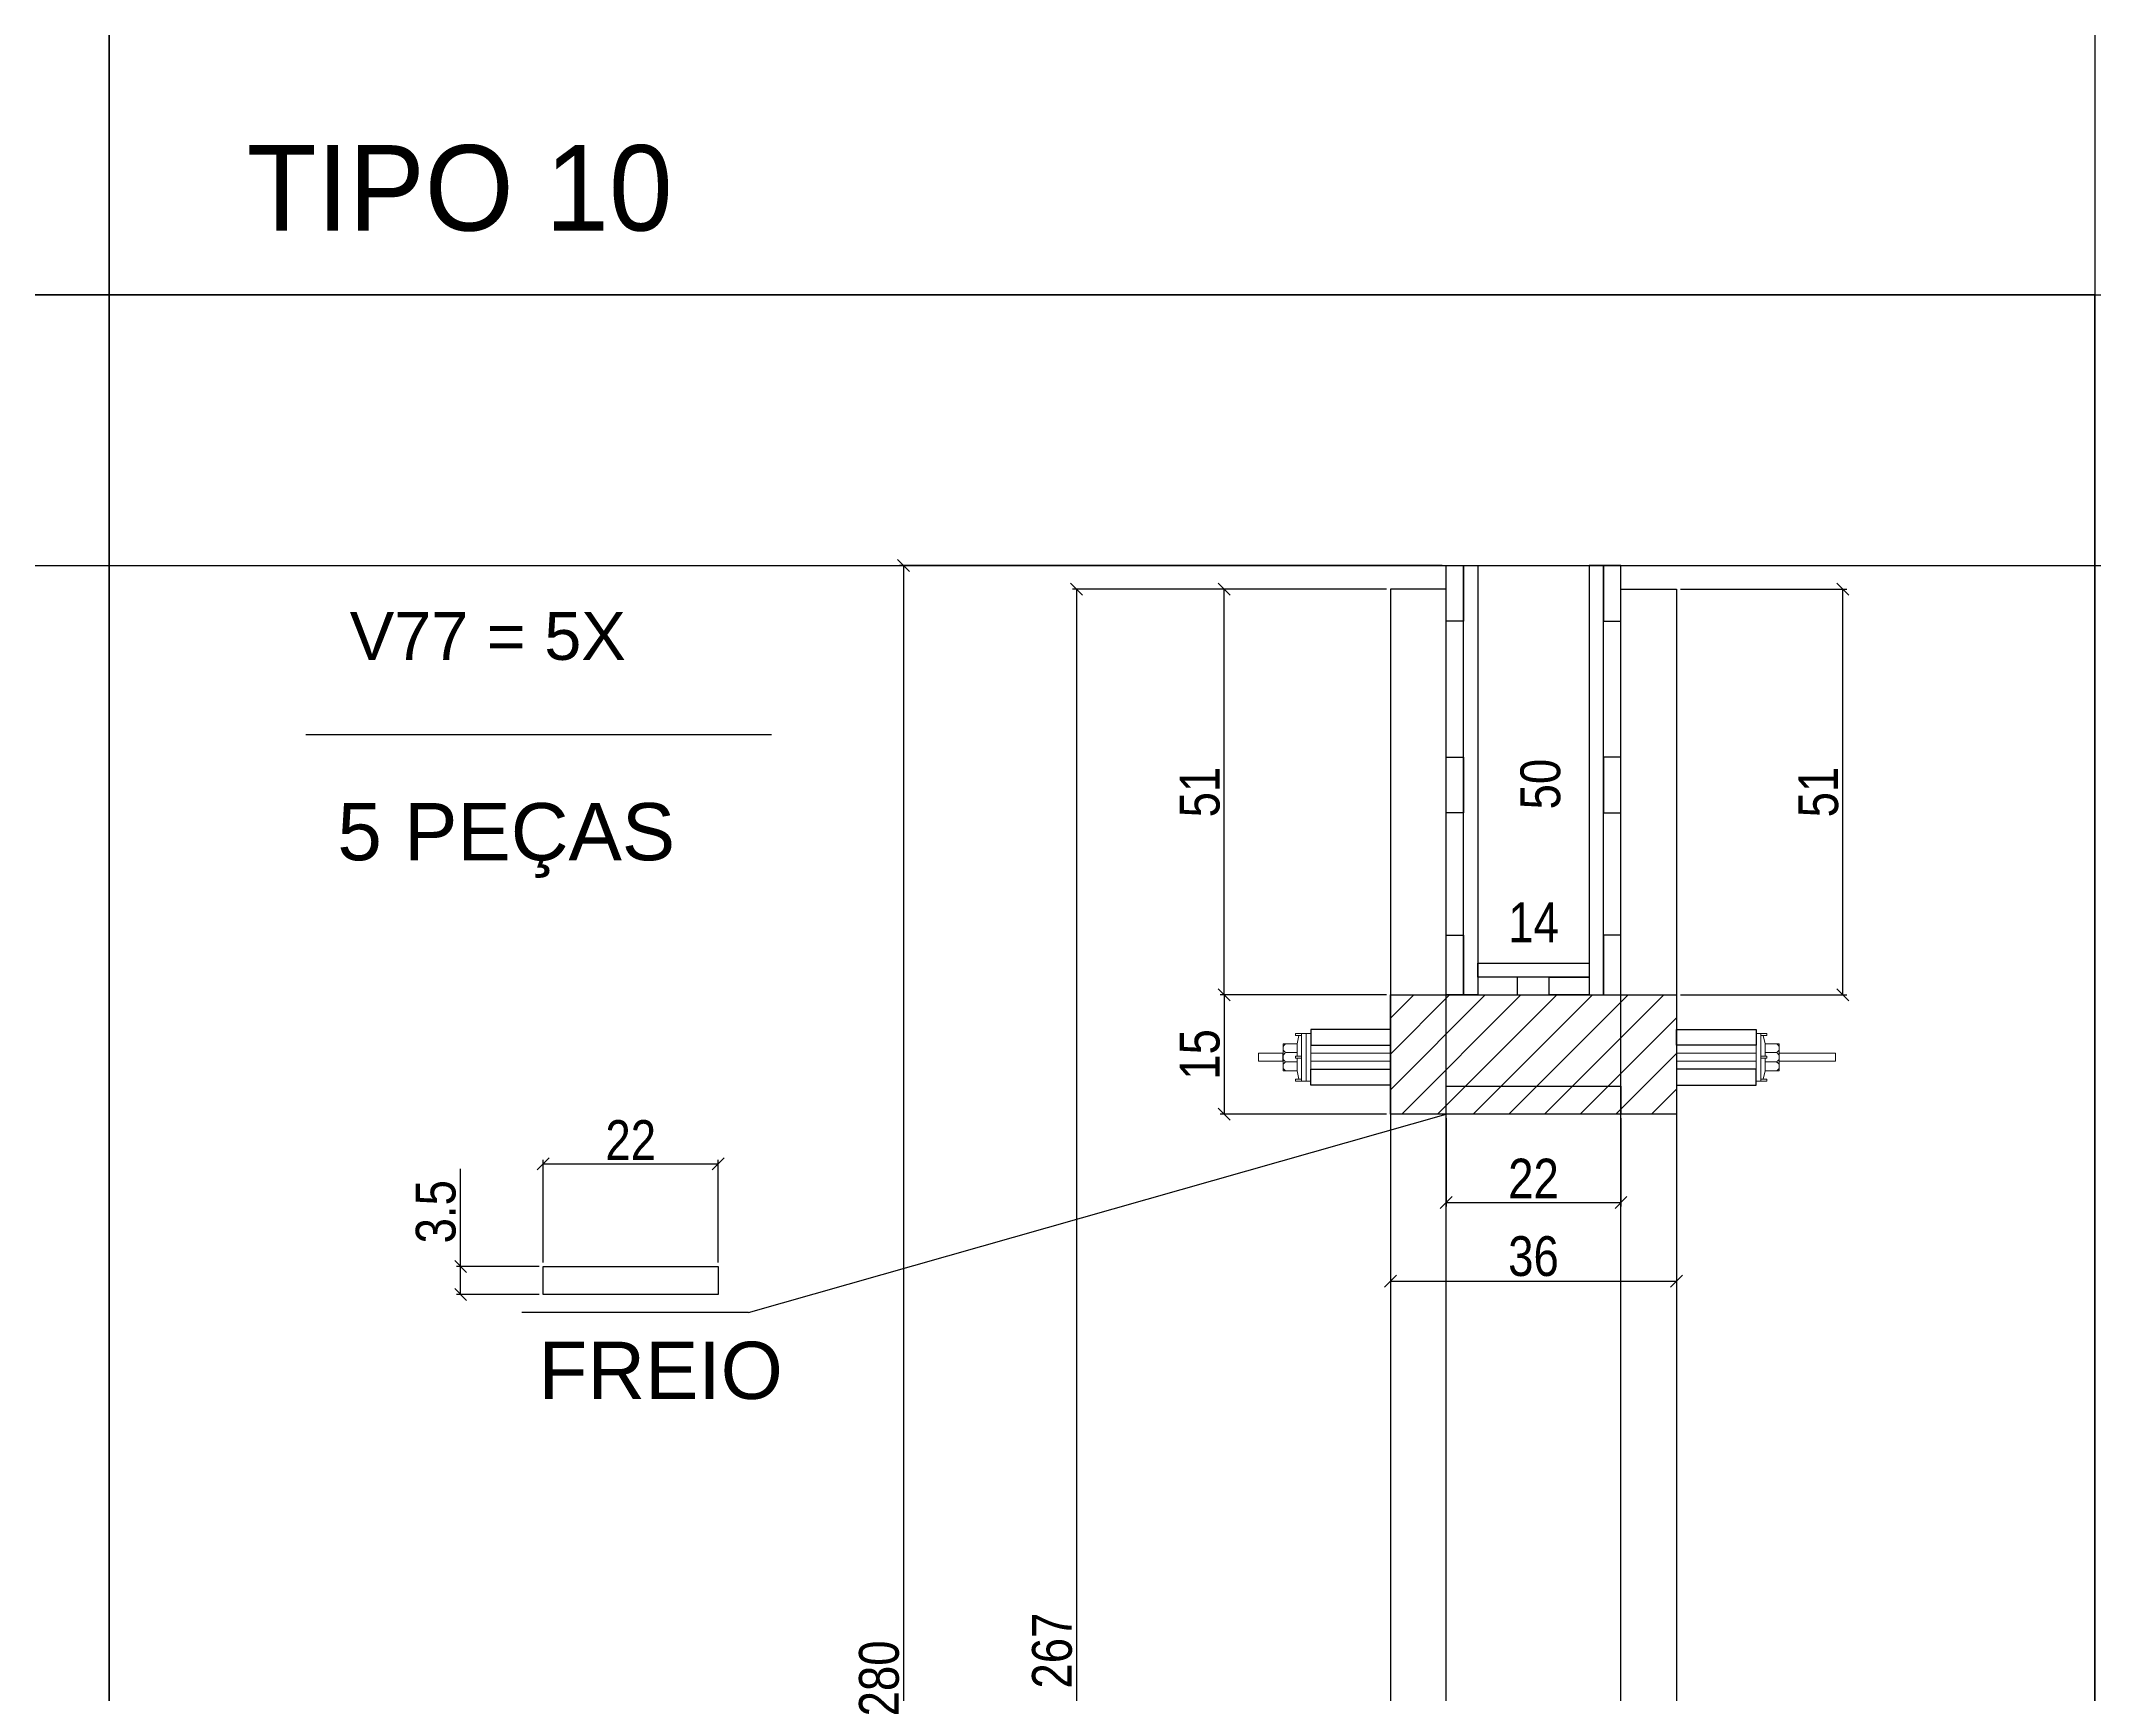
# Model space of a CAD drawing. Header units: millimetres. Extents: x 3247 to 10920, y 704 to 3817.
# Drawn here: x 5228 to 5744, y 1888 to 2304 of the extents above; entities that cross this region are included whole.
import ezdxf

# ---------------------------------------------------------------- set-up
doc = ezdxf.new("R2010")
doc.units = ezdxf.units.MM
for name, color, linetype in [('1', 1, 'Continuous'), ('COTA', 241, 'Continuous'), ('GARFOS OK', 3, 'Continuous'), ('Hachura', 253, 'Continuous'), ('Painéis', 200, 'Continuous'), ('SARR_3.5x7', 81, 'Continuous'), ('SARR_7x7', 40, 'Continuous'), ('TIRAS REESCORAMENTO', 252, 'Continuous'), ('VIGAS', 3, 'Continuous')]:
    doc.layers.add(name, color=color, linetype=linetype)
doc.layers.add('BARRA_ANCORAGEM', color=1, linetype='Continuous', lineweight=15)
doc.styles.add('COTA TECNICA 2X', font='techl___.ttf', dxfattribs={"height": 10})
doc.styles.add('R80-50', font='arial.ttf', dxfattribs={"height": 10})
doc.styles.add('ROMAS860', font='ROMAS860.SHX', dxfattribs={"height": 8.5})
doc.dimstyles.new('SECAO', dxfattribs={"dimscale": 0.333333, "dimtxt": 5, "dimasz": 9, "dimexe": 3, "dimexo": 3, "dimgap": 3, "dimtad": 1, "dimdec": 1, "dimlfac": 0.5, "dimzin": 12, "dimdsep": 46, "dimtxsty": 'COTA TECNICA 2X', "dimblk1": 'OBLIQUE', "dimblk2": 'OBLIQUE', "dimsah": 1, "dimcen": 0.9, "dimclrd": 4, "dimclre": 4, "dimclrt": 240, "dimadec": 1, "dimazin": 3, "dimtfac": 1, "dimtdec": 1, "dimtmove": 0, "dimatfit": 3, "dimfxl": 1, "dimtolj": 1, "dimtzin": 12, "dimarcsym": 0})

# ---------------------------------------------------------------- blocks, each defined once
blk = doc.blocks.new('_Oblique')
at = {"layer": '1', "color": 0, "lineweight": -2}
blk.add_line((-0.5, -0.5), (0.5, 0.5), dxfattribs=at)
blk = doc.blocks.new('*D295')
at = {"layer": 'COTA', "color": 4, "lineweight": -2, "transparency": 16777216}
for p, q in [((5566.01, 2166.46), (5487.05, 2166.46)), ((5488.05, 2166.46), (5488.05, 1632.37)), ((5566.01, 1632.37), (5487.05, 1632.37))]:
    blk.add_line(p, q, dxfattribs=at)
at = {"layer": 'Defpoints', "color": 0, "transparency": 16777216}
for p in [(5567.01, 2166.46), (5488.05, 1632.37), (5567.01, 1632.37)]:
    blk.add_point(p, dxfattribs=at)
at = {"layer": 'COTA', "color": 4, "lineweight": -2, "transparency": 16777216, "xscale": 3, "yscale": 3, "zscale": 3}
for p, rotation in [((5488.05, 2166.46), 90), ((5488.05, 1632.37), 270)]:
    blk.add_blockref('_Oblique', p, dxfattribs=dict(at, rotation=rotation))
at = {"layer": 'COTA', "color": 240, "transparency": 16777216, "insert": (5481.94, 1899.41), "char_height": 10, "attachment_point": 5, "rotation": 90, "style": 'COTA TECNICA 2X'}
blk.add_mtext('\\A1;267', dxfattribs=at)
blk = doc.blocks.new('*D301')
at = {"layer": 'COTA', "color": 4, "lineweight": -2, "transparency": 16777216}
for p, q in [((5566.01, 2166.46), (5524.21, 2166.46)), ((5525.21, 2064.41), (5525.21, 2166.46)), ((5566.01, 2064.41), (5524.21, 2064.41))]:
    blk.add_line(p, q, dxfattribs=at)
at = {"layer": 'Defpoints', "color": 0, "transparency": 16777216}
for p in [(5525.21, 2166.46), (5567.01, 2166.46), (5567.01, 2064.41)]:
    blk.add_point(p, dxfattribs=at)
at = {"layer": 'COTA', "color": 4, "lineweight": -2, "transparency": 16777216, "xscale": 3, "yscale": 3, "zscale": 3}
for p, rotation in [((5525.21, 2166.46), 90), ((5525.21, 2064.41), 270)]:
    blk.add_blockref('_Oblique', p, dxfattribs=dict(at, rotation=rotation))
at = {"layer": 'COTA', "color": 240, "transparency": 16777216, "insert": (5519.1, 2115.43), "char_height": 10, "attachment_point": 5, "rotation": 90, "style": 'COTA TECNICA 2X'}
blk.add_mtext('\\A1;51', dxfattribs=at)
blk = doc.blocks.new('*D302')
at = {"layer": 'COTA', "color": 4, "lineweight": -2, "transparency": 16777216}
for p, q in [((5580.01, 2172.46), (5443.54, 2172.46)), ((5444.54, 2172.46), (5444.54, 1612.37)), ((5566.01, 1612.37), (5443.54, 1612.37))]:
    blk.add_line(p, q, dxfattribs=at)
at = {"layer": 'Defpoints', "color": 0, "transparency": 16777216}
for p in [(5581.01, 2172.46), (5444.54, 1612.37), (5567.01, 1612.37)]:
    blk.add_point(p, dxfattribs=at)
at = {"layer": 'COTA', "color": 4, "lineweight": -2, "transparency": 16777216, "xscale": 3, "yscale": 3, "zscale": 3}
for p, rotation in [((5444.54, 2172.46), 90), ((5444.54, 1612.37), 270)]:
    blk.add_blockref('_Oblique', p, dxfattribs=dict(at, rotation=rotation))
at = {"layer": 'COTA', "color": 240, "transparency": 16777216, "insert": (5438.42, 1892.41), "char_height": 10, "attachment_point": 5, "rotation": 90, "style": 'COTA TECNICA 2X'}
blk.add_mtext('\\A1;280', dxfattribs=at)
blk = doc.blocks.new('*D304')
at = {"layer": 'Defpoints', "color": 0, "transparency": 16777216}
for p in [(5604.04, 2172.46), (5610.9, 2172.46), (5608.04, 2072.41)]:
    blk.add_point(p, dxfattribs=at)
at = {"layer": 'COTA', "color": 240, "transparency": 16777216, "insert": (5604.79, 2117.43), "char_height": 10, "attachment_point": 5, "rotation": 90, "style": 'COTA TECNICA 2X'}
blk.add_mtext('\\A1;50', dxfattribs=at)
blk = doc.blocks.new('*D305')
at = {"layer": 'Defpoints', "color": 0, "transparency": 16777216}
for p in [(5589.01, 2076.56), (5617.01, 2076.56), (5617.01, 2076.56)]:
    blk.add_point(p, dxfattribs=at)
at = {"layer": 'COTA', "color": 240, "transparency": 16777216, "insert": (5603.01, 2082.64), "char_height": 10, "attachment_point": 5, "style": 'COTA TECNICA 2X'}
blk.add_mtext('\\A1;14', dxfattribs=at)
blk = doc.blocks.new('A$C51C4441F')
at = {"layer": 'BARRA_ANCORAGEM'}
for p, q in [((-2.25, 3.4), (-1.79, 5.5)), ((-2.25, 3.4), (-5.81, 3.39)), ((-5.81, 3.39), (-5.81, -3.39)), ((-2.25, 1.2), (-5.02, 1.2)), ((-2.25, 3.4), (-2.25, 3.4)), ((-2.25, 3.4), (-2.25, 0.25)), ((-2.25, -3.4), (-5.81, -3.39)), ((-2.25, -1.2), (-5.02, -1.2)), ((-2.25, -0.25), (-2.25, -3.4)), ((-2.25, -3.4), (-1.79, -5.5))]:
    blk.add_line(p, q, dxfattribs=at)
for points in [[(-2.7, 6), (-1.2, 6), (-1.2, 5.5), (-2.7, 5.5)], [(-1.2, -6), (0, -6), (0, 6), (-1.2, 6)], [(-2.7, 0.25), (-1.2, 0.25), (-1.2, -0.25), (-2.7, -0.25)], [(-2.7, -6), (-1.2, -6), (-1.2, -5.5), (-2.7, -5.5)]]:
    blk.add_lwpolyline(points, close=True, dxfattribs=at)
for centre, radius, start, end in [((-4.66, 2.3), 1.15, 107.7845, 252.2718), ((-4.52, 0), 1.3, 112.648, 247.4083), ((-4.66, -2.3), 1.15, 107.7845, 252.2718)]:
    blk.add_arc(centre, radius, start, end, dxfattribs=at)
blk = doc.blocks.new('*D308')
at = {"layer": 'COTA', "color": 4, "lineweight": -2, "transparency": 16777216}
for p, q in [((5333.14, 1996.02), (5333.14, 2020.63)), ((5352.92, 1996.02), (5332.14, 1996.02)), ((5333.14, 1989.02), (5333.14, 1996.02)), ((5352.92, 1989.02), (5332.14, 1989.02))]:
    blk.add_line(p, q, dxfattribs=at)
at = {"layer": 'Defpoints', "color": 0, "transparency": 16777216}
for p in [(5333.14, 1996.02), (5353.92, 1996.02), (5353.92, 1989.02)]:
    blk.add_point(p, dxfattribs=at)
at = {"layer": 'COTA', "color": 4, "lineweight": -2, "transparency": 16777216, "xscale": 3, "yscale": 3, "zscale": 3}
for p, rotation in [((5333.14, 1996.02), 90), ((5333.14, 1989.02), 270)]:
    blk.add_blockref('_Oblique', p, dxfattribs=dict(at, rotation=rotation))
at = {"layer": 'COTA', "color": 240, "transparency": 16777216, "insert": (5326.92, 2009.83), "char_height": 10, "attachment_point": 5, "rotation": 90, "style": 'COTA TECNICA 2X'}
blk.add_mtext('\\A1;3.5', dxfattribs=at)
blk = doc.blocks.new('*D470')
at = {"layer": 'COTA', "color": 4, "lineweight": -2, "transparency": 16777216}
for p, q in [((5353.92, 1997.02), (5353.92, 2022.86)), ((5353.92, 2021.86), (5397.92, 2021.86)), ((5397.92, 1997.02), (5397.92, 2022.86))]:
    blk.add_line(p, q, dxfattribs=at)
at = {"layer": 'Defpoints', "color": 0, "transparency": 16777216}
for p in [(5397.92, 2021.86), (5353.92, 1996.02), (5397.92, 1996.02)]:
    blk.add_point(p, dxfattribs=at)
at = {"layer": 'COTA', "color": 4, "lineweight": -2, "transparency": 16777216, "xscale": 3, "yscale": 3, "zscale": 3, "rotation": 180}
blk.add_blockref('_Oblique', (5353.92, 2021.86), dxfattribs=at)
at = {"layer": 'COTA', "color": 4, "lineweight": -2, "transparency": 16777216, "xscale": 3, "yscale": 3, "zscale": 3}
blk.add_blockref('_Oblique', (5397.92, 2021.86), dxfattribs=at)
at = {"layer": 'COTA', "color": 240, "transparency": 16777216, "insert": (5375.92, 2027.86), "char_height": 10, "attachment_point": 5, "style": 'COTA TECNICA 2X'}
blk.add_mtext('\\A1;22', dxfattribs=at)
blk = doc.blocks.new('*D471')
at = {"layer": 'COTA', "color": 4, "lineweight": -2, "transparency": 16777216}
for p, q in [((5566.01, 2064.41), (5524.21, 2064.41)), ((5525.21, 2064.41), (5525.21, 2034.41)), ((5566.01, 2034.41), (5524.21, 2034.41))]:
    blk.add_line(p, q, dxfattribs=at)
at = {"layer": 'Defpoints', "color": 0, "transparency": 16777216}
for p in [(5567.01, 2064.41), (5525.21, 2034.41), (5567.01, 2034.41)]:
    blk.add_point(p, dxfattribs=at)
at = {"layer": 'COTA', "color": 4, "lineweight": -2, "transparency": 16777216, "xscale": 3, "yscale": 3, "zscale": 3}
for p, rotation in [((5525.21, 2064.41), 90), ((5525.21, 2034.41), 270)]:
    blk.add_blockref('_Oblique', p, dxfattribs=dict(at, rotation=rotation))
at = {"layer": 'COTA', "color": 240, "transparency": 16777216, "insert": (5519.1, 2049.41), "char_height": 10, "attachment_point": 5, "rotation": 90, "style": 'COTA TECNICA 2X'}
blk.add_mtext('\\A1;15', dxfattribs=at)
blk = doc.blocks.new('*D472')
at = {"layer": 'COTA', "color": 4, "lineweight": -2, "transparency": 16777216}
for p, q in [((5581.01, 2033.41), (5581.01, 2011.17)), ((5625.01, 2033.41), (5625.01, 2011.17)), ((5581.01, 2012.17), (5625.01, 2012.17))]:
    blk.add_line(p, q, dxfattribs=at)
at = {"layer": 'Defpoints', "color": 0, "transparency": 16777216}
for p in [(5581.01, 2034.41), (5625.01, 2034.41), (5625.01, 2012.17)]:
    blk.add_point(p, dxfattribs=at)
at = {"layer": 'COTA', "color": 4, "lineweight": -2, "transparency": 16777216, "xscale": 3, "yscale": 3, "zscale": 3, "rotation": 180}
blk.add_blockref('_Oblique', (5581.01, 2012.17), dxfattribs=at)
at = {"layer": 'COTA', "color": 4, "lineweight": -2, "transparency": 16777216, "xscale": 3, "yscale": 3, "zscale": 3}
blk.add_blockref('_Oblique', (5625.01, 2012.17), dxfattribs=at)
at = {"layer": 'COTA', "color": 240, "transparency": 16777216, "insert": (5603.01, 2018.17), "char_height": 10, "attachment_point": 5, "style": 'COTA TECNICA 2X'}
blk.add_mtext('\\A1;22', dxfattribs=at)
blk = doc.blocks.new('*D473')
at = {"layer": 'COTA', "color": 4, "lineweight": -2, "transparency": 16777216}
for p, q in [((5567.01, 2033.41), (5567.01, 1991.38)), ((5639.01, 2033.41), (5639.01, 1991.38)), ((5567.01, 1992.38), (5639.01, 1992.38))]:
    blk.add_line(p, q, dxfattribs=at)
at = {"layer": 'Defpoints', "color": 0, "transparency": 16777216}
for p in [(5567.01, 2034.41), (5639.01, 2034.41), (5639.01, 1992.38)]:
    blk.add_point(p, dxfattribs=at)
at = {"layer": 'COTA', "color": 4, "lineweight": -2, "transparency": 16777216, "xscale": 3, "yscale": 3, "zscale": 3, "rotation": 180}
blk.add_blockref('_Oblique', (5567.01, 1992.38), dxfattribs=at)
at = {"layer": 'COTA', "color": 4, "lineweight": -2, "transparency": 16777216, "xscale": 3, "yscale": 3, "zscale": 3}
blk.add_blockref('_Oblique', (5639.01, 1992.38), dxfattribs=at)
at = {"layer": 'COTA', "color": 240, "transparency": 16777216, "insert": (5603.01, 1998.6), "char_height": 10, "attachment_point": 5, "style": 'COTA TECNICA 2X'}
blk.add_mtext('\\A1;36', dxfattribs=at)
blk = doc.blocks.new('*D309')
at = {"layer": 'COTA', "color": 4, "lineweight": -2, "transparency": 16777216}
for p, q in [((5640.01, 2166.46), (5681.81, 2166.46)), ((5680.81, 2064.41), (5680.81, 2166.46)), ((5640.01, 2064.41), (5681.81, 2064.41))]:
    blk.add_line(p, q, dxfattribs=at)
at = {"layer": 'Defpoints', "color": 0, "transparency": 16777216}
for p in [(5639.01, 2166.46), (5680.81, 2166.46), (5639.01, 2064.41)]:
    blk.add_point(p, dxfattribs=at)
at = {"layer": 'COTA', "color": 4, "lineweight": -2, "transparency": 16777216, "xscale": 3, "yscale": 3, "zscale": 3}
for p, rotation in [((5680.81, 2166.46), 90), ((5680.81, 2064.41), 270)]:
    blk.add_blockref('_Oblique', p, dxfattribs=dict(at, rotation=rotation))
at = {"layer": 'COTA', "color": 240, "transparency": 16777216, "insert": (5674.7, 2115.43), "char_height": 10, "attachment_point": 5, "rotation": 90, "style": 'COTA TECNICA 2X'}
blk.add_mtext('\\A1;51', dxfattribs=at)

msp = doc.modelspace()

# ---------------------------------------------------------------- hatches: boundary and pattern name
at = {"layer": 'COTA'}
h = msp.add_hatch(dxfattribs=at)
h.set_pattern_fill('ANSI31', color=256, scale=2, style=0)
h.set_pattern_definition([(45, (-19057.945, -211232.658), (-4.49012806, 4.49012806), [])])
h.paths.add_polyline_path([(5639.01, 2034.41), (5639.01, 2064.41), (5567.01, 2064.41), (5567.01, 2034.41)])

# ---------------------------------------------------------------- linework, layer by layer
at = {"layer": 'BARRA_ANCORAGEM'}
for points in [[(5545.81, 2054.71), (5547.01, 2054.71), (5547.01, 2042.71), (5545.81, 2042.71)], [(5660.21, 2054.71), (5659.01, 2054.71), (5659.01, 2042.71), (5660.21, 2042.71)], [(5533.81, 2047.71), (5539.99, 2047.71), (5539.99, 2049.71), (5533.81, 2049.71)], [(5547.01, 2047.71), (5567.01, 2047.71), (5567.01, 2049.71), (5547.01, 2049.71)], [(5659.01, 2047.71), (5639.01, 2047.71), (5639.01, 2049.71), (5659.01, 2049.71)], [(5664.82, 2047.71), (5679.01, 2047.71), (5679.01, 2049.71), (5664.82, 2049.71)]]:
    msp.add_lwpolyline(points, close=True, dxfattribs=at)
at = {"layer": 'COTA', "color": 1}
msp.add_line((3246.75, 2172.46), (6743.22, 2172.46), dxfattribs=at)
at = {"layer": 'GARFOS OK', "color": 3}
for q in [(5581.01, 2034.41), (5348.5, 1984.49)]:
    msp.add_line((5405.53, 1984.49), q, dxfattribs=at)
at = {"layer": 'Hachura', "color": 7}
msp.add_line((5294.21, 2129.95), (5411.36, 2129.95), dxfattribs=at)
at = {"layer": 'Painéis'}
msp.add_lwpolyline([(5639.01, 2034.41), (5567.01, 2034.41), (5567.01, 2064.41), (5639.01, 2064.41)], close=True, dxfattribs=at)
at = {"layer": 'SARR_3.5x7', "linetype": 'Continuous'}
msp.add_lwpolyline([(5353.92, 1996.02), (5397.92, 1996.02), (5397.92, 1989.02), (5353.92, 1989.02)], close=True, dxfattribs=at)
at = {"layer": 'SARR_7x7', "linetype": 'Continuous'}
for points in [[(5567.01, 1632.37), (5581.01, 1632.37), (5581.01, 2166.46), (5567.01, 2166.46)], [(5639.01, 1632.37), (5625.01, 1632.37), (5625.01, 2166.46), (5639.01, 2166.46)], [(5581.01, 2041.41), (5625.01, 2041.41), (5625.01, 2034.41), (5581.01, 2034.41)]]:
    msp.add_lwpolyline(points, close=True, dxfattribs=at)
at = {"layer": 'TIRAS REESCORAMENTO', "linetype": 'ByBlock'}
msp.add_line((5589.01, 2172.46), (5699.97, 2172.46), dxfattribs=at)
for points in [[(5581.01, 2172.46), (5585.41, 2172.46), (5585.41, 2158.46), (5581.01, 2158.46)], [(5625.01, 2172.46), (5620.61, 2172.46), (5620.61, 2158.46), (5625.01, 2158.46)], [(5581.01, 2124.17), (5585.41, 2124.17), (5585.41, 2110.17), (5581.01, 2110.17)], [(5625.01, 2124.17), (5620.61, 2124.17), (5620.61, 2110.17), (5625.01, 2110.17)], [(5581.01, 2079.41), (5585.41, 2079.41), (5585.41, 2064.41), (5581.01, 2064.41)], [(5625.01, 2079.41), (5620.61, 2079.41), (5620.61, 2064.41), (5625.01, 2064.41)], [(5617.01, 2068.81), (5589.01, 2068.81), (5589.01, 2072.41), (5617.01, 2072.41)], [(5599.01, 2064.41), (5599.01, 2068.81), (5589.01, 2068.81), (5589.01, 2064.41)], [(5606.97, 2064.41), (5606.97, 2068.81), (5617.01, 2068.81), (5617.01, 2064.41)], [(5547.01, 2051.71), (5567.01, 2051.71), (5567.01, 2055.71), (5547.01, 2055.71)], [(5659.01, 2051.71), (5639.01, 2051.71), (5639.01, 2055.71), (5659.01, 2055.71)], [(5547.01, 2045.71), (5567.01, 2045.71), (5567.01, 2041.71), (5547.01, 2041.71)], [(5659.01, 2045.71), (5639.01, 2045.71), (5639.01, 2041.71), (5659.01, 2041.71)]]:
    msp.add_lwpolyline(points, close=True, dxfattribs=at)
for points in [[(5589.01, 2064.41), (5585.41, 2064.41), (5585.41, 2172.46), (5589.01, 2172.46), (5589.01, 2064.41)], [(5617.01, 2064.41), (5620.61, 2064.41), (5620.61, 2172.46), (5617.01, 2172.46), (5617.01, 2064.41)]]:
    msp.add_lwpolyline(points, dxfattribs=at)
at = {"layer": 'VIGAS'}
for points in [[(5244.73, 2240.54), (4745.24, 2240.54), (4745.24, 3008.97), (5244.73, 3008.97)], [(5744.23, 2240.54), (5244.73, 2240.54), (5244.73, 3008.97), (5744.23, 3008.97)], [(5244.73, 1472.11), (4745.24, 1472.11), (4745.24, 2240.54), (5244.73, 2240.54)], [(5744.23, 1472.11), (5244.73, 1472.11), (5244.73, 2240.54), (5744.23, 2240.54)], [(6243.72, 1472.11), (5744.23, 1472.11), (5744.23, 2240.54), (6243.72, 2240.54)]]:
    msp.add_lwpolyline(points, close=True, dxfattribs=at)

# ---------------------------------------------------------------- block references
at = {"layer": 'BARRA_ANCORAGEM', "xscale": -1, "rotation": 180}
msp.add_blockref('A$C51C4441F', (5545.81, 2048.71), dxfattribs=at)
at = {"layer": 'BARRA_ANCORAGEM', "xscale": -1}
msp.add_blockref('A$C51C4441F', (5659.01, 2048.71), dxfattribs=at)

# ---------------------------------------------------------------- texts
at = {"layer": 'COTA', "color": 7, "style": 'ROMAS860'}
msp.add_text('TIPO 10', height=21.505, dxfattribs=at).set_placement((5279.38, 2256.7))
at = {"layer": 'VIGAS', "color": 7, "style": 'R80-50'}
msp.add_text('V77 = 5X', height=12, dxfattribs=at).set_placement((5305.25, 2148.69))
at = {"layer": 'VIGAS', "color": 7, "char_height": 14.4, "attachment_point": 1, "style": 'R80-50'}
for s, insert in [('5 PEÇAS', (5302.14, 2112.66)), ('FREIO', (5352.73, 1977.12))]:
    msp.add_mtext_dynamic_manual_height_columns(s, width=162.221, gutter_width=50, heights=[0], dxfattribs=dict(at, insert=insert))

# ---------------------------------------------------------------- dimensions: what is measured, and where the dimension line sits
at = {"layer": 'COTA', "color": 3}
for base, p1, p2, picture, middle in [((5444.54, 1612.37), (5581.01, 2172.46), (5567.01, 1612.37), '*D302', (5438.42, 1892.41)), ((5488.05, 1632.37), (5567.01, 2166.46), (5567.01, 1632.37), '*D295', (5481.94, 1899.41)), ((5525.21, 2166.46), (5567.01, 2064.41), (5567.01, 2166.46), '*D301', (5519.1, 2115.43)), ((5680.81, 2166.46), (5639.01, 2064.41), (5639.01, 2166.46), '*D309', (5674.7, 2115.43)), ((5525.21, 2034.41), (5567.01, 2064.41), (5567.01, 2034.41), '*D471', (5519.1, 2049.41)), ((5333.14, 1996.02), (5353.92, 1989.02), (5353.92, 1996.02), '*D308', (5326.92, 2009.83))]:
    dim = msp.add_linear_dim(base=base, p1=p1, p2=p2, angle=90, dimstyle='SECAO', dxfattribs=at)
    dim.commit()
    dim.dimension.update_dxf_attribs({"geometry": picture, "text_midpoint": middle})
dim = msp.add_linear_dim(base=(5610.9, 2172.46), p1=(5608.04, 2072.41), p2=(5604.04, 2172.46), angle=90, dimstyle='SECAO', override={"dimse1": 1, "dimse2": 1, "dimsd1": 1, "dimsd2": 1}, dxfattribs=at)
dim.commit()
dim.dimension.update_dxf_attribs({"geometry": '*D304', "text_midpoint": (5610.9, 2117.43), "dimtype": 160})
dim = msp.add_linear_dim(base=(5617.01, 2076.56), p1=(5589.01, 2076.56), p2=(5617.01, 2076.56), dimstyle='SECAO', override={"dimse1": 1, "dimse2": 1, "dimsd1": 1, "dimsd2": 1}, dxfattribs=at)
dim.commit()
dim.dimension.update_dxf_attribs({"geometry": '*D305', "text_midpoint": (5603.01, 2082.64)})
for base, p1, p2, picture, middle in [((5397.92, 2021.86), (5353.92, 1996.02), (5397.92, 1996.02), '*D470', (5375.92, 2027.86)), ((5639.01, 1992.38), (5567.01, 2034.41), (5639.01, 2034.41), '*D473', (5603.01, 1998.6)), ((5625.01, 2012.17), (5581.01, 2034.41), (5625.01, 2034.41), '*D472', (5603.01, 2018.17))]:
    dim = msp.add_linear_dim(base=base, p1=p1, p2=p2, dimstyle='SECAO', dxfattribs=at)
    dim.commit()
    dim.dimension.update_dxf_attribs({"geometry": picture, "text_midpoint": middle})

doc.saveas('drawing.dxf')
